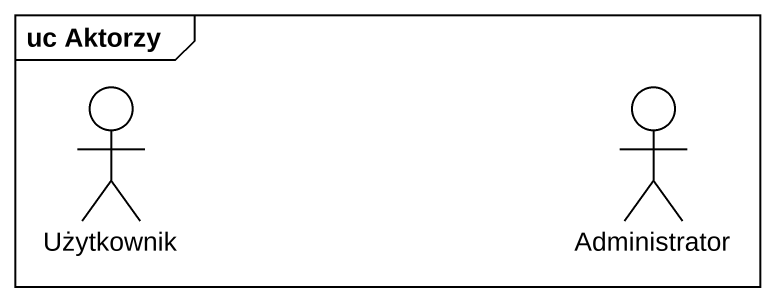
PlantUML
@startuml
mainframe uc Aktorzy
actor Użytkownik
actor Administrator
@enduml
